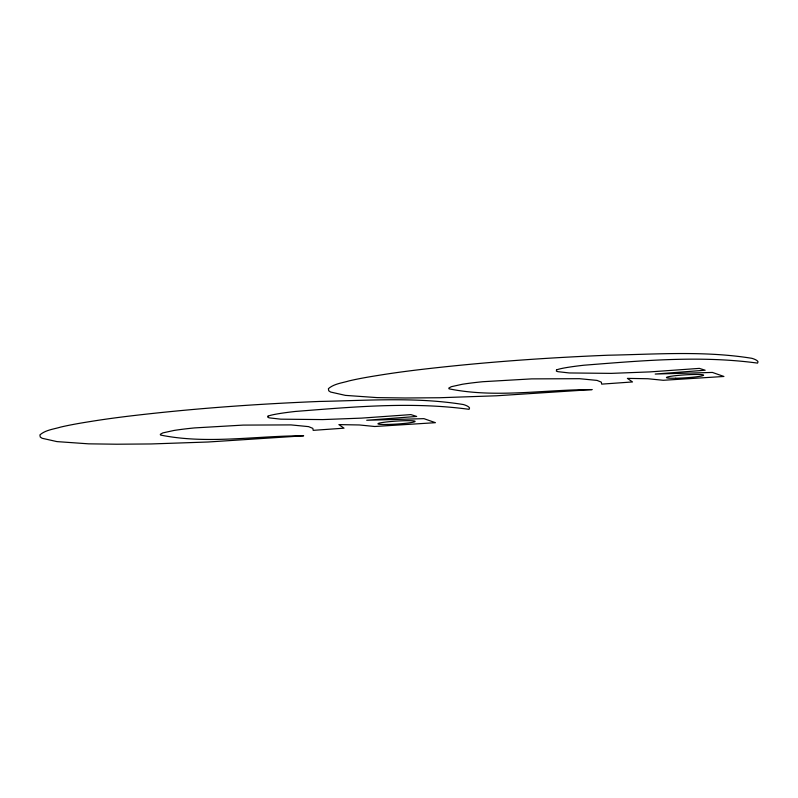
<?xml version="1.0" encoding="UTF-8"?>
<svg xmlns="http://www.w3.org/2000/svg" width="798" height="798" viewBox="0 0 798 798"><rect width="100%" height="100%" fill="white"/><g stroke="black" fill="none" stroke-linecap="round" stroke-linejoin="round"><path stroke-width="1.2" d="M268.018 416.137L267.909 417.374L269.465 417.893L280.776 419.169L322.711 419.588L361.494 418.122L410.87 414.601L416.676 416.446L366.711 420.267L423.928 418.651L435.429 422.681L374.751 426.501L359.379 424.965L338.891 424.606L344.008 428.177L313.185 430.351L312.846 428.376L308.577 426.631L290.971 424.905L243.2 425.095L194.493 427.918A55.192 4.429 -3.7 0 0 173.864 430.481L162.802 432.915L160.338 434.292L160.498 435.04C207.251 444.576 256.278 435.698 303.659 435.798L208.069 442.002L150.992 443.957L116.698 444.217L88.608 443.838L56.937 441.603L42.124 438.272L40.259 437.035L39.9 434.9C45.576 429.952 53.606 429.204 60.588 427.11A190.732 15.302 -3.7 0 1 90.184 421.563A190.742 15.302 -3.7 0 1 129.675 416.047C192.747 408.536 256.148 404.007 319.609 401.444C367.449 400.526 415.918 396.845 463.369 404.536A269.973 21.656 -3.7 0 1 469.533 408.037L469.064 409.324C411.489 401.524 353.125 406.93 295.499 411.439A60.897 4.888 -3.7 0 0 274.203 414.501A55.182 4.429 -3.7 0 0 268.018 416.137M556.505 369.923L556.396 371.15L557.962 371.678L569.263 372.955L611.198 373.374L649.981 371.898L699.357 368.387L705.163 370.222L655.198 374.053L712.415 372.437L723.916 376.466L663.248 380.287L647.876 378.741L627.388 378.382L632.495 381.953L601.672 384.127L601.333 382.152L597.064 380.407L579.458 378.691L531.687 378.88L482.98 381.703A55.192 4.429 -3.7 0 0 462.351 384.267L451.289 386.701L448.825 388.077L448.985 388.816C495.738 398.362 544.765 389.474 592.146 389.584L496.565 395.778L439.489 397.743L405.185 397.993L377.095 397.613L345.424 395.379L330.611 392.047L328.746 390.811L328.387 388.676C334.063 383.738 342.093 382.99 349.075 380.895A190.732 15.302 -3.7 0 1 378.671 375.339A190.742 15.302 -3.7 0 1 418.162 369.823C481.234 362.322 544.645 357.793 608.096 355.22C655.936 354.302 704.405 350.621 751.856 358.312A269.973 21.656 -3.7 0 1 758.02 361.813L757.551 363.11C699.976 355.3 641.612 360.716 583.986 365.215A60.897 4.888 -3.7 0 0 562.69 368.277A55.182 4.429 -3.7 0 0 556.505 369.923M675.707 378.252A18.623 1.496 -3.7 0 0 703.587 375.17A18.623 1.496 -3.7 0 0 675.707 375.659A18.623 1.496 -3.7 0 0 675.707 378.252M387.22 424.476A18.623 1.496 -3.7 0 0 415.1 421.384A18.623 1.496 -3.7 0 0 387.22 421.883A18.623 1.496 -3.7 0 0 387.22 424.476"/></g></svg>
